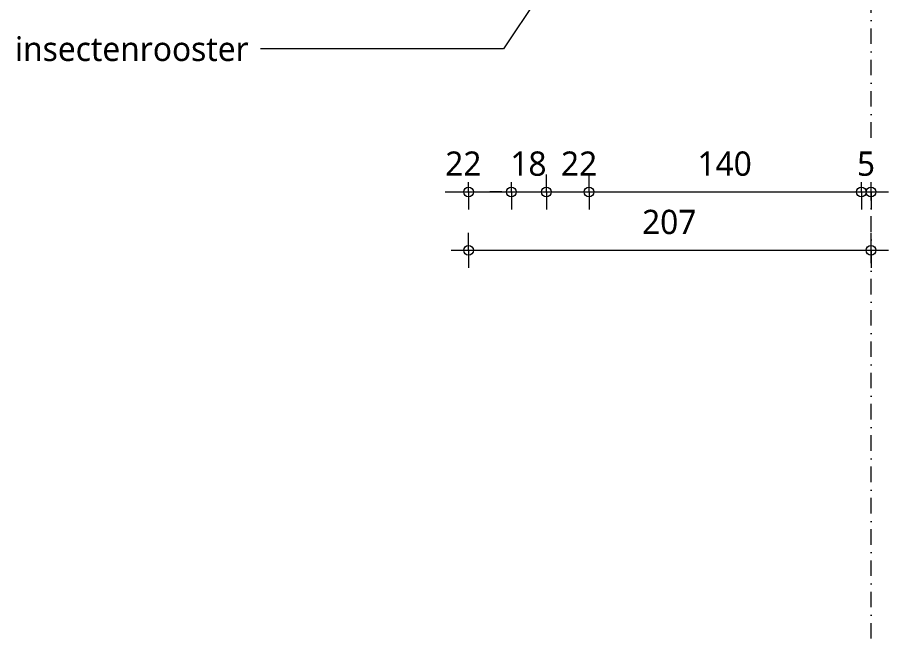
# Model space of a CAD drawing. Header units: millimetres. Extents: x -435 to 27166, y -19117 to 26500.
# Drawn here: x 6948.4 to 7396.3, y 20284.5 to 20604.1 of the extents above; entities that cross this region are included whole.
import ezdxf

# ---------------------------------------------------------------- set-up
doc = ezdxf.new("R2010")
doc.units = ezdxf.units.MM
doc.linetypes.add('MV_stramien', pattern=[16, 8, -4, 0, -4])
for name, color, linetype, lineweight in [('A-ANNO-DIMS', 211, 'Continuous', 13), ('A-ANNO-DIMS-5', 211, 'Continuous', 13), ('A-DETL', 90, 'Continuous', 13), ('G-ANNO-TEXT', 231, 'Continuous', 13)]:
    doc.layers.add(name, color=color, linetype=linetype, lineweight=lineweight)
doc.styles.add('Segoe UI_3', font='segoeui.ttf', dxfattribs={"height": 12.5})
doc.dimstyles.new('2_5_mm_1', dxfattribs={"dimscale": 304.8, "dimtxt": 13.092049, "dimasz": 0.016404, "dimexe": 0.029528, "dimexo": 0.0625, "dimgap": 0.014764, "dimtad": 1, "dimdec": 0, "dimzin": 0, "dimdsep": 46, "dimtxsty": 'Segoe UI_3', "dimblk1": 'DOTBLANK', "dimblk2": 'DOTBLANK', "dimsah": 1, "dimcen": 0.09, "dimdle": 0.029528, "dimazin": 0, "dimtfac": 1, "dimtdec": 4, "dimtix": 1, "dimtmove": 1, "dimatfit": 3, "dimfxl": 0.029528, "dimfxlon": 1, "dimtvp": 1, "dimtfill": 1, "dimtolj": 1, "dimtzin": 0, "dimarcsym": 2})
doc.dimstyles.new('2_5_mm_2', dxfattribs={"dimscale": 304.8, "dimtxt": 13.092049, "dimasz": 0.016404, "dimexe": 0.029528, "dimexo": 0.0625, "dimgap": 0.014764, "dimtad": 1, "dimdec": 0, "dimzin": 0, "dimdsep": 46, "dimtxsty": 'Segoe UI_3', "dimblk1": 'DOTBLANK', "dimblk2": 'DOTBLANK', "dimsah": 1, "dimcen": 0.09, "dimdle": 0.029528, "dimazin": 0, "dimtfac": 1, "dimtdec": 4, "dimtix": 1, "dimtmove": 2, "dimatfit": 3, "dimfxl": 0.029528, "dimfxlon": 1, "dimtvp": 1, "dimtfill": 1, "dimtolj": 1, "dimtzin": 0, "dimarcsym": 2})
doc.dimstyles.new('2_5_mm_4', dxfattribs={"dimscale": 304.8, "dimtxt": 13.092049, "dimasz": 0.016404, "dimexe": 0.029528, "dimexo": 0.0625, "dimgap": 0.014764, "dimtad": 1, "dimdec": 0, "dimzin": 0, "dimdsep": 46, "dimtxsty": 'Segoe UI_3', "dimblk1": 'DOTBLANK', "dimblk2": 'DOTBLANK', "dimsah": 1, "dimcen": 0.09, "dimdle": 0.029528, "dimazin": 0, "dimtfac": 1, "dimtdec": 4, "dimtix": 1, "dimtmove": 0, "dimatfit": 3, "dimfxl": 0.029528, "dimfxlon": 1, "dimtvp": 1, "dimtfill": 1, "dimtolj": 1, "dimtzin": 0, "dimarcsym": 2})

# ---------------------------------------------------------------- blocks, each defined once
blk = doc.blocks.new('DIMBLOCK286-Details Appartement')
at = {"layer": 'A-ANNO-DIMS-5'}
for p, q in [((7180.34, 20514.28), (7180.34, 20523.28)), ((7202.34, 20514.28), (7202.34, 20523.28)), ((7168.34, 20514.28), (7197.39, 20514.28)), ((7171.34, 20514.28), (7202.34, 20514.28)), ((7180.34, 20514.28), (7180.34, 20505.28)), ((7197.39, 20514.28), (7191.34, 20514.28)), ((7202.34, 20514.28), (7202.34, 20505.28))]:
    blk.add_line(p, q, dxfattribs=at)
for centre in [(7180.34, 20514.28), (7202.34, 20514.28)]:
    blk.add_circle(centre, 2.5, dxfattribs=at)
at = {"layer": 'A-ANNO-DIMS-5', "color": 0, "insert": (7168.34, 20535.09), "char_height": 12.5, "width": 22.8516, "attachment_point": 1, "line_spacing_factor": 1.142579, "style": 'Segoe UI_3', "bg_fill": 3, "box_fill_scale": 1.25, "bg_fill_color": 9, "bg_fill_true_color": 13158600, "bg_fill_transparency": 0}
blk.add_mtext('22', dxfattribs=at)
blk = doc.blocks.new('_DotBlank')
at = {"color": 0, "linetype": 'ByBlock', "lineweight": -2}
blk.add_line((-0.5, 0), (-1, 0), dxfattribs=at)
blk.add_circle((0, 0), 0.5, dxfattribs=at)
blk = doc.blocks.new('DIMBLOCK287-Details Appartement')
at = {"layer": 'A-ANNO-DIMS-5'}
for p, q in [((7202.34, 20514.28), (7202.34, 20523.28)), ((7220.34, 20514.28), (7220.34, 20523.28)), ((7202.34, 20514.28), (7220.34, 20514.28)), ((7202.34, 20514.28), (7202.34, 20505.28)), ((7220.34, 20514.28), (7220.34, 20505.28))]:
    blk.add_line(p, q, dxfattribs=at)
for centre in [(7202.34, 20514.28), (7220.34, 20514.28)]:
    blk.add_circle(centre, 2.5, dxfattribs=at)
at = {"layer": 'A-ANNO-DIMS-5', "color": 0, "insert": (7201.82, 20535.09), "char_height": 12.5, "width": 22.8516, "attachment_point": 1, "line_spacing_factor": 1.142579, "style": 'Segoe UI_3', "bg_fill": 3, "box_fill_scale": 1.25, "bg_fill_color": 9, "bg_fill_true_color": 13158600, "bg_fill_transparency": 0}
blk.add_mtext('18', dxfattribs=at)
blk = doc.blocks.new('DIMBLOCK288-Details Appartement')
at = {"layer": 'A-ANNO-DIMS-5'}
for p, q in [((7220.34, 20514.28), (7220.34, 20523.28)), ((7242.33, 20514.28), (7242.33, 20523.28)), ((7220.34, 20514.28), (7242.33, 20514.28)), ((7220.34, 20514.28), (7220.34, 20505.28)), ((7242.33, 20514.28), (7242.33, 20505.28))]:
    blk.add_line(p, q, dxfattribs=at)
for centre in [(7220.34, 20514.28), (7242.33, 20514.28)]:
    blk.add_circle(centre, 2.5, dxfattribs=at)
at = {"layer": 'A-ANNO-DIMS-5', "color": 0, "insert": (7227.86, 20535.09), "char_height": 12.5, "width": 22.8516, "attachment_point": 1, "line_spacing_factor": 1.142579, "style": 'Segoe UI_3', "bg_fill": 3, "box_fill_scale": 1.25, "bg_fill_color": 9, "bg_fill_true_color": 13158600, "bg_fill_transparency": 0}
blk.add_mtext('22', dxfattribs=at)
blk = doc.blocks.new('DIMBLOCK289-Details Appartement')
at = {"layer": 'A-ANNO-DIMS-5'}
for p, q in [((7242.33, 20514.28), (7242.33, 20523.28)), ((7382.33, 20514.28), (7382.33, 20523.28)), ((7242.33, 20514.28), (7382.33, 20514.28)), ((7242.33, 20514.28), (7242.33, 20505.28)), ((7382.33, 20514.28), (7382.33, 20505.28))]:
    blk.add_line(p, q, dxfattribs=at)
for centre in [(7242.33, 20514.28), (7382.33, 20514.28)]:
    blk.add_circle(centre, 2.5, dxfattribs=at)
at = {"layer": 'A-ANNO-DIMS-5', "color": 0, "insert": (7298.05, 20535.09), "char_height": 12.5, "width": 34.2774, "attachment_point": 1, "line_spacing_factor": 1.142579, "style": 'Segoe UI_3', "bg_fill": 3, "box_fill_scale": 1.25, "bg_fill_color": 9, "bg_fill_true_color": 13158600, "bg_fill_transparency": 0}
blk.add_mtext('140', dxfattribs=at)
blk = doc.blocks.new('DIMBLOCK290-Details Appartement')
at = {"layer": 'A-ANNO-DIMS-5'}
for p, q in [((7382.33, 20514.28), (7382.33, 20523.28)), ((7387.33, 20514.28), (7387.33, 20523.28)), ((7382.33, 20514.28), (7396.33, 20514.28)), ((7382.33, 20514.28), (7382.33, 20505.28)), ((7387.33, 20514.28), (7387.33, 20505.28))]:
    blk.add_line(p, q, dxfattribs=at)
for centre in [(7382.33, 20514.28), (7387.33, 20514.28)]:
    blk.add_circle(centre, 2.5, dxfattribs=at)
at = {"layer": 'A-ANNO-DIMS-5', "color": 0, "insert": (7380.07, 20535.09), "char_height": 12.5, "width": 11.4258, "attachment_point": 1, "line_spacing_factor": 1.142579, "style": 'Segoe UI_3', "bg_fill": 3, "box_fill_scale": 1.25, "bg_fill_color": 9, "bg_fill_true_color": 13158600, "bg_fill_transparency": 0}
blk.add_mtext('5', dxfattribs=at)
blk = doc.blocks.new('DIMBLOCK291-Details Appartement')
at = {"layer": 'A-ANNO-DIMS-5'}
for p, q in [((7180.34, 20484.28), (7180.34, 20493.28)), ((7387.33, 20484.28), (7387.33, 20493.28)), ((7171.34, 20484.28), (7396.33, 20484.28)), ((7180.34, 20484.28), (7180.34, 20475.28)), ((7387.33, 20484.28), (7387.33, 20475.28))]:
    blk.add_line(p, q, dxfattribs=at)
for centre in [(7180.34, 20484.28), (7387.33, 20484.28)]:
    blk.add_circle(centre, 2.5, dxfattribs=at)
at = {"layer": 'A-ANNO-DIMS-5', "color": 0, "insert": (7269.56, 20505.09), "char_height": 12.5, "width": 34.2774, "attachment_point": 1, "line_spacing_factor": 1.142579, "style": 'Segoe UI_3', "bg_fill": 3, "box_fill_scale": 1.25, "bg_fill_color": 9, "bg_fill_true_color": 13158600, "bg_fill_transparency": 0}
blk.add_mtext('207', dxfattribs=at)

msp = doc.modelspace()

# ---------------------------------------------------------------- linework, layer by layer
at = {"layer": 'A-DETL', "linetype": 'MV_stramien', "lineweight": 18}
msp.add_line((7387.33, 20284.49), (7387.33, 20628.49), dxfattribs=at)
at = {"layer": 'G-ANNO-TEXT', "color": 250}
for p, q in [((7220.76, 20621.48), (7198.26, 20587.88)), ((7073.63, 20587.88), (7073.31, 20587.88)), ((7198.26, 20587.88), (7073.63, 20587.88))]:
    msp.add_line(p, q, dxfattribs=at)

# ---------------------------------------------------------------- texts
at = {"layer": 'G-ANNO-TEXT', "color": 7, "insert": (6947.08, 20594.13), "char_height": 12.5, "width": 143.9029, "attachment_point": 1, "style": 'Segoe UI_3'}
msp.add_mtext('insectenrooster', dxfattribs=at)

# ---------------------------------------------------------------- dimensions: what is measured, and where the dimension line sits
at = {"layer": 'A-ANNO-DIMS'}
dim = msp.add_linear_dim(base=(7202.34, 20514.28), p1=(7180.34, 20523.28), p2=(7202.34, 20523.28), dimstyle='2_5_mm_1', override={"dimpost": '<>', "dimfxl": 22}, dxfattribs=at)
dim.commit()
dim.dimension.update_dxf_attribs({"geometry": 'DIMBLOCK286-Details Appartement', "text_midpoint": (7179.77, 20526.75), "dimtype": 160})

# ---------------------------------------------------------------- next in the draw order: dimensions: what is measured, and where the dimension line sits
dim = msp.add_linear_dim(base=(7220.34, 20514.28), p1=(7202.34, 20523.28), p2=(7220.34, 20523.28), dimstyle='2_5_mm_4', override={"dimpost": '<>', "dimfxl": 18}, dxfattribs=at)
dim.commit()
dim.dimension.update_dxf_attribs({"geometry": 'DIMBLOCK287-Details Appartement', "text_midpoint": (7211.34, 20525.27)})

# ---------------------------------------------------------------- next in the draw order: dimensions: what is measured, and where the dimension line sits
dim = msp.add_linear_dim(base=(7242.33, 20514.28), p1=(7220.34, 20523.28), p2=(7242.33, 20523.28), dimstyle='2_5_mm_2', override={"dimpost": '<>', "dimfxl": 21.989308}, dxfattribs=at)
dim.commit()
dim.dimension.update_dxf_attribs({"geometry": 'DIMBLOCK288-Details Appartement', "text_midpoint": (7239.28, 20526.75), "dimtype": 160})

# ---------------------------------------------------------------- next in the draw order: dimensions: what is measured, and where the dimension line sits
dim = msp.add_linear_dim(base=(7382.33, 20514.28), p1=(7242.33, 20523.28), p2=(7382.33, 20523.28), dimstyle='2_5_mm_4', override={"dimpost": '<>', "dimfxl": 140}, dxfattribs=at)
dim.commit()
dim.dimension.update_dxf_attribs({"geometry": 'DIMBLOCK289-Details Appartement', "text_midpoint": (7312.33, 20525.28)})

# ---------------------------------------------------------------- next in the draw order: dimensions: what is measured, and where the dimension line sits
dim = msp.add_linear_dim(base=(7387.33, 20514.28), p1=(7382.33, 20523.28), p2=(7387.33, 20523.28), dimstyle='2_5_mm_4', override={"dimpost": '<>', "dimfxl": 5}, dxfattribs=at)
dim.commit()
dim.dimension.update_dxf_attribs({"geometry": 'DIMBLOCK290-Details Appartement', "text_midpoint": (7384.83, 20525.14)})

# ---------------------------------------------------------------- next in the draw order: dimensions: what is measured, and where the dimension line sits
dim = msp.add_linear_dim(base=(7387.33, 20484.28), p1=(7180.34, 20493.28), p2=(7387.33, 20493.28), dimstyle='2_5_mm_4', override={"dimpost": '<>', "dimfxl": 206.989193}, dxfattribs=at)
dim.commit()
dim.dimension.update_dxf_attribs({"geometry": 'DIMBLOCK291-Details Appartement', "text_midpoint": (7283.84, 20495.24)})

doc.saveas('drawing.dxf')
